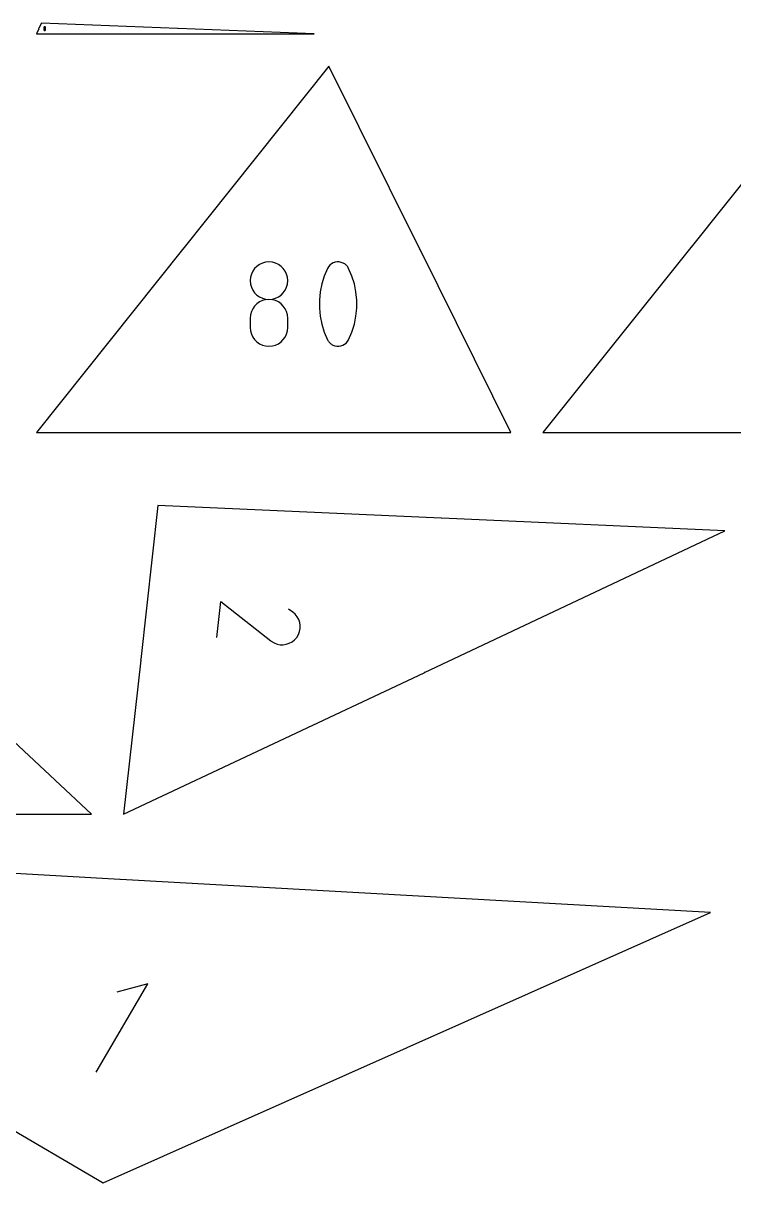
# Model space of a CAD drawing. Extents: x 0 to 500, y 0 to 1020.
# Drawn here: x 60.5 to 130.9, y 271.4 to 386.3 of the extents above; entities that cross this region are included whole.
import ezdxf

# ---------------------------------------------------------------- set-up
doc = ezdxf.new("R2010")
doc.units = 0

msp = doc.modelspace()

# ---------------------------------------------------------------- linework, layer by layer
at = {"layer": 'annotation', "color": 1}
for p, q in [((62.006037, 385.8081), (62.003784, 385.803225)), ((62.015875, 385.800598), (62.006037, 385.8081)), ((62.008942, 385.814235), (62.008912, 385.81395)), ((62.008912, 385.81395), (62.008932, 385.813663)), ((62.008932, 385.813663), (62.009001, 385.813382)), ((62.009018, 385.814511), (62.008942, 385.814235)), ((62.009001, 385.813382), (62.00912, 385.813113)), ((62.009142, 385.814773), (62.009018, 385.814511)), ((62.00912, 385.813113), (62.00929, 385.812863)), ((62.009313, 385.815014), (62.009142, 385.814773)), ((62.00929, 385.812863), (62.00929, 385.812863)), ((62.00929, 385.812863), (62.010084, 385.811986)), ((62.009529, 385.815225), (62.009313, 385.815014)), ((62.009626, 385.8153), (62.009529, 385.815225)), ((62.009529, 385.815225), (62.009529, 385.815225)), ((62.009729, 385.815367), (62.009626, 385.8153)), ((62.009837, 385.815426), (62.009729, 385.815367)), ((62.010919, 385.805845), (62.009793, 385.803407)), ((62.00995, 385.815477), (62.009837, 385.815426)), ((62.010066, 385.81552), (62.00995, 385.815477)), ((62.010185, 385.815555), (62.010066, 385.81552)), ((62.010084, 385.811986), (62.010956, 385.811201)), ((62.010307, 385.81558), (62.010185, 385.815555)), ((62.010431, 385.815597), (62.010307, 385.81558)), ((62.010556, 385.815605), (62.010431, 385.815597)), ((62.011741, 385.815569), (62.010556, 385.815605)), ((62.010556, 385.815605), (62.010556, 385.815605)), ((62.010956, 385.811201), (62.011896, 385.810511)), ((62.012906, 385.815416), (62.011741, 385.815569)), ((62.011896, 385.810511), (62.012898, 385.809921)), ((62.012898, 385.809921), (62.013952, 385.809434)), ((62.014042, 385.815147), (62.012906, 385.815416)), ((62.013952, 385.809434), (62.015051, 385.809054)), ((62.015142, 385.814767), (62.014042, 385.815147)), ((62.015051, 385.809054), (62.016187, 385.808784)), ((62.016196, 385.81428), (62.015142, 385.814767)), ((62.016187, 385.808784), (62.017351, 385.808629)), ((62.017197, 385.813689), (62.016196, 385.81428)), ((62.018137, 385.812999), (62.017197, 385.813689)), ((62.017351, 385.808629), (62.018536, 385.808592)), ((62.019008, 385.812212), (62.018137, 385.812999)), ((62.018536, 385.808592), (62.01866, 385.808599)), ((62.018536, 385.808592), (62.018536, 385.808592)), ((62.01866, 385.808599), (62.018783, 385.808616)), ((62.018783, 385.808616), (62.018905, 385.808641)), ((62.018905, 385.808641), (62.019023, 385.808675)), ((62.019802, 385.811333), (62.019008, 385.812212)), ((62.019023, 385.808675), (62.01914, 385.808718)), ((62.01914, 385.808718), (62.019253, 385.80877)), ((62.019253, 385.80877), (62.019362, 385.80883)), ((62.019362, 385.80883), (62.019468, 385.808899)), ((62.019468, 385.808899), (62.019569, 385.808975)), ((62.019569, 385.808975), (62.019782, 385.809186)), ((62.019569, 385.808975), (62.019569, 385.808975)), ((62.019782, 385.809186), (62.01995, 385.809426)), ((62.01997, 385.811084), (62.019802, 385.811333)), ((62.019802, 385.811333), (62.019802, 385.811333)), ((62.01995, 385.809426), (62.020073, 385.809687)), ((62.020089, 385.810815), (62.01997, 385.811084)), ((62.020073, 385.809687), (62.020148, 385.809963)), ((62.020157, 385.810534), (62.020089, 385.810815)), ((62.020148, 385.809963), (62.020177, 385.810248)), ((62.020177, 385.810248), (62.020157, 385.810534)), ((62.505634, 385.919871), (62.504289, 385.904941)), ((62.504289, 385.904941), (62.504289, 385.904941)), ((62.504289, 385.904941), (62.505635, 385.889941)), ((62.505634, 385.752962), (62.504289, 385.737969)), ((62.504289, 385.737969), (62.504289, 385.696432)), ((62.504289, 385.696432), (62.504289, 385.696432)), ((62.504289, 385.696432), (62.505635, 385.68144)), ((62.509512, 385.933938), (62.505634, 385.919871)), ((62.509512, 385.767078), (62.505634, 385.752962)), ((62.505635, 385.889941), (62.509515, 385.875819)), ((62.505635, 385.68144), (62.509515, 385.66734)), ((62.515686, 385.946904), (62.509512, 385.933938)), ((62.515686, 385.780081), (62.509512, 385.767078)), ((62.509515, 385.875819), (62.515691, 385.862813)), ((62.509515, 385.66734), (62.515691, 385.654365)), ((62.523919, 385.958529), (62.515686, 385.946904)), ((62.523919, 385.791732), (62.515686, 385.780081)), ((62.515691, 385.862813), (62.523927, 385.851158)), ((62.515691, 385.654365), (62.523927, 385.642747)), ((62.533974, 385.968576), (62.523919, 385.958529)), ((62.533974, 385.801797), (62.523919, 385.791732)), ((62.523927, 385.851158), (62.533983, 385.841092)), ((62.523927, 385.642747), (62.533983, 385.63272)), ((62.545613, 385.976805), (62.533974, 385.968576)), ((62.545613, 385.810037), (62.533974, 385.801797)), ((62.533983, 385.841092), (62.545623, 385.83285)), ((62.533983, 385.63272), (62.545623, 385.624516)), ((62.5586, 385.982978), (62.545613, 385.976805)), ((62.5586, 385.816216), (62.545613, 385.810037)), ((62.545623, 385.83285), (62.558609, 385.826671)), ((62.545623, 385.624516), (62.558609, 385.618367)), ((62.572697, 385.986857), (62.5586, 385.982978)), ((62.572697, 385.820097), (62.5586, 385.816216)), ((62.558609, 385.826671), (62.572704, 385.82279)), ((62.558609, 385.618367), (62.572704, 385.614508)), ((62.587669, 385.988204), (62.572697, 385.986857)), ((62.587669, 385.821443), (62.572697, 385.820097)), ((62.572704, 385.82279), (62.587669, 385.821443)), ((62.572704, 385.614508), (62.587669, 385.613169)), ((62.60264, 385.986857), (62.587669, 385.988204)), ((62.587669, 385.988204), (62.587669, 385.988204)), ((62.587669, 385.821443), (62.602634, 385.82279)), ((62.60264, 385.820098), (62.587669, 385.821443)), ((62.587669, 385.821443), (62.587669, 385.821443)), ((62.587669, 385.821443), (62.587669, 385.821443)), ((62.587669, 385.613169), (62.602634, 385.614508)), ((62.587669, 385.613169), (62.587669, 385.613169)), ((62.602634, 385.82279), (62.616728, 385.826671)), ((62.602634, 385.614508), (62.616728, 385.618367)), ((62.616738, 385.982978), (62.60264, 385.986857)), ((62.616738, 385.816218), (62.60264, 385.820098)), ((62.616728, 385.826671), (62.629714, 385.83285)), ((62.616728, 385.618367), (62.629714, 385.624516)), ((62.629725, 385.976805), (62.616738, 385.982978)), ((62.629725, 385.810042), (62.616738, 385.816218)), ((62.629714, 385.83285), (62.641354, 385.841092)), ((62.629714, 385.624516), (62.641354, 385.63272)), ((62.641364, 385.968576), (62.629725, 385.976805)), ((62.641364, 385.801804), (62.629725, 385.810042)), ((62.641354, 385.841092), (62.651411, 385.851158)), ((62.641354, 385.63272), (62.651411, 385.642747)), ((62.651418, 385.958529), (62.641364, 385.968576)), ((62.651418, 385.791742), (62.641364, 385.801804)), ((62.651411, 385.851158), (62.659646, 385.862813)), ((62.651411, 385.642747), (62.659646, 385.654365)), ((62.659651, 385.946904), (62.651418, 385.958529)), ((62.659651, 385.780091), (62.651418, 385.791742)), ((62.659646, 385.862813), (62.665823, 385.875819)), ((62.659646, 385.654365), (62.665823, 385.66734)), ((62.665825, 385.933938), (62.659651, 385.946904)), ((62.665825, 385.767088), (62.659651, 385.780091)), ((62.665823, 385.875819), (62.669703, 385.889941)), ((62.665823, 385.66734), (62.669703, 385.68144)), ((62.669704, 385.919871), (62.665825, 385.933938)), ((62.669704, 385.752968), (62.665825, 385.767088)), ((62.669703, 385.889941), (62.671049, 385.904941)), ((62.669703, 385.68144), (62.671049, 385.696432)), ((62.671049, 385.904941), (62.669704, 385.919871)), ((62.671049, 385.737969), (62.669704, 385.752968)), ((62.671049, 385.904941), (62.671049, 385.904941)), ((62.671049, 385.696432), (62.671049, 385.737969)), ((62.671049, 385.737969), (62.671049, 385.737969)), ((75.514825, 385.278972), (75.520979, 385.278972)), ((75.51667, 385.281436), (75.51667, 385.276514)), ((75.520979, 385.278972), (75.518522, 385.270352)), ((75.527601, 385.281436), (75.525136, 385.270352)), ((75.525136, 385.275288), (75.527601, 385.275288)), ((75.525136, 385.270352), (75.530065, 385.270352)), ((75.766057, 385.813725), (75.760698, 385.813936)), ((75.762904, 385.801781), (75.766057, 385.813725)), ((75.765845, 385.808359), (75.763167, 385.808465)), ((75.770101, 385.801498), (75.772777, 385.801393)), ((75.773251, 385.813428), (75.770575, 385.813533)), ((75.77304, 385.808077), (75.7717, 385.808129)), ((75.7717, 385.808129), (75.77304, 385.808077)), ((75.772777, 385.801393), (75.77326, 385.801417)), ((75.772777, 385.801393), (75.772777, 385.801393)), ((75.77304, 385.808077), (75.773523, 385.808101)), ((75.77352, 385.808014), (75.77304, 385.808077)), ((75.77304, 385.808077), (75.77304, 385.808077)), ((75.77373, 385.813366), (75.773251, 385.813428)), ((75.77326, 385.801417), (75.773718, 385.801524)), ((75.773968, 385.807872), (75.77352, 385.808014)), ((75.773523, 385.808101), (75.773981, 385.808208)), ((75.773718, 385.801524), (75.774142, 385.801705)), ((75.774178, 385.813224), (75.77373, 385.813366)), ((75.774377, 385.807658), (75.773968, 385.807872)), ((75.773981, 385.808208), (75.774405, 385.80839)), ((75.774142, 385.801705), (75.774526, 385.801955)), ((75.774587, 385.813009), (75.774178, 385.813224)), ((75.77474, 385.807379), (75.774377, 385.807658)), ((75.774405, 385.80839), (75.774789, 385.808639)), ((75.774526, 385.801955), (75.774861, 385.802264)), ((75.77495, 385.81273), (75.774587, 385.813009)), ((75.775049, 385.807044), (75.77474, 385.807379)), ((75.774789, 385.808639), (75.775124, 385.80895)), ((75.774861, 385.802264), (75.77514, 385.802627)), ((75.77526, 385.812395), (75.77495, 385.81273)), ((75.775299, 385.80666), (75.775049, 385.807044)), ((75.775124, 385.80895), (75.775403, 385.809313)), ((75.77514, 385.802627), (75.775354, 385.803035)), ((75.775509, 385.812012), (75.77526, 385.812395)), ((75.77548, 385.806236), (75.775299, 385.80666)), ((75.775354, 385.803035), (75.775496, 385.803482)), ((75.775403, 385.809313), (75.775617, 385.809723)), ((75.775586, 385.80578), (75.77548, 385.806236)), ((75.775496, 385.803482), (75.775558, 385.80396)), ((75.775691, 385.811588), (75.775509, 385.812012)), ((75.775558, 385.80396), (75.775611, 385.805299)), ((75.775611, 385.805299), (75.775586, 385.80578)), ((75.775611, 385.805299), (75.775611, 385.805299)), ((75.775617, 385.809723), (75.775759, 385.810171)), ((75.775797, 385.811132), (75.775691, 385.811588)), ((75.775759, 385.810171), (75.775821, 385.810651)), ((75.775821, 385.810651), (75.775797, 385.811132)), ((75.775821, 385.810651), (75.775821, 385.810651)), ((76.25817, 363.914939), (76.246739, 363.924062)), ((76.246739, 363.924062), (76.247253, 363.919492)), ((76.254217, 363.933431), (76.25016, 363.928348)), ((76.26362, 363.921767), (76.254217, 363.933431)), ((76.259307, 363.929369), (76.257279, 363.926827)), ((99.748833, 363.923574), (99.76194, 363.930082)), ((99.749454, 363.91821), (99.752708, 363.911657)), ((99.752474, 363.917963), (99.752388, 363.917414)), ((99.752388, 363.917414), (99.752397, 363.916854)), ((99.752397, 363.916854), (99.752506, 363.916295)), ((99.752651, 363.918489), (99.752474, 363.917963)), ((99.752506, 363.916295), (99.752719, 363.915749)), ((99.752914, 363.918978), (99.752651, 363.918489)), ((99.752719, 363.915749), (99.752719, 363.915749)), ((99.752719, 363.915749), (99.753026, 363.915249)), ((99.753261, 363.919419), (99.752914, 363.918978)), ((99.753026, 363.915249), (99.753405, 363.914823)), ((99.753687, 363.919799), (99.753261, 363.919419)), ((99.753405, 363.914823), (99.753846, 363.914477)), ((99.754187, 363.920106), (99.753687, 363.919799)), ((99.753846, 363.914477), (99.754335, 363.914214)), ((99.758543, 363.922269), (99.754187, 363.920106)), ((99.754187, 363.920106), (99.754187, 363.920106)), ((99.754335, 363.914214), (99.754861, 363.914037)), ((99.754861, 363.914037), (99.75541, 363.913952)), ((99.75541, 363.913952), (99.755971, 363.913963)), ((99.755971, 363.913963), (99.756531, 363.914072)), ((99.756531, 363.914072), (99.757078, 363.914285)), ((99.757078, 363.914285), (99.758528, 363.915005)), ((99.76194, 363.930082), (99.757578, 363.931549)), ((99.758528, 363.915005), (99.759028, 363.915312)), ((99.758528, 363.915005), (99.758528, 363.915005)), ((99.759461, 363.922645), (99.758543, 363.922269)), ((99.759989, 363.919359), (99.758543, 363.922269)), ((99.759028, 363.915312), (99.759453, 363.915691)), ((99.759453, 363.915691), (99.759799, 363.916132)), ((99.760406, 363.922879), (99.759461, 363.922645)), ((99.759799, 363.916132), (99.760062, 363.91662)), ((99.760202, 363.918812), (99.759989, 363.919359)), ((99.760062, 363.91662), (99.760238, 363.917144)), ((99.760312, 363.918253), (99.760202, 363.918812)), ((99.760238, 363.917144), (99.760322, 363.917693)), ((99.760322, 363.917693), (99.760312, 363.918253)), ((99.761363, 363.922976), (99.760406, 363.922879)), ((99.762317, 363.922936), (99.761363, 363.922976)), ((99.763255, 363.922764), (99.762317, 363.922936)), ((99.764162, 363.922461), (99.763255, 363.922764)), ((99.765023, 363.92203), (99.764162, 363.922461)), ((99.765824, 363.921474), (99.765023, 363.92203)), ((99.766551, 363.920796), (99.765824, 363.921474)), ((99.766551, 363.920796), (99.766551, 363.920796)), ((126.604657, 364.131194), (126.599451, 364.138495)), ((126.608497, 364.136006), (126.604657, 364.131194)), ((126.605376, 364.145379), (126.605352, 364.144958)), ((126.605352, 364.144958), (126.605399, 364.144541)), ((126.605472, 364.145792), (126.605376, 364.145379)), ((126.605399, 364.144541), (126.605516, 364.144136)), ((126.609273, 364.133026), (126.605424, 364.136098)), ((126.605642, 364.146189), (126.605472, 364.145792)), ((126.605516, 364.144136), (126.605702, 364.143754)), ((126.605887, 364.146559), (126.605642, 364.146189)), ((126.605702, 364.143754), (126.605957, 364.143404)), ((126.606194, 364.146881), (126.605887, 364.146559)), ((126.605887, 364.146559), (126.605887, 364.146559)), ((126.605957, 364.143404), (126.606278, 364.143097)), ((126.606544, 364.147135), (126.606194, 364.146881)), ((126.606278, 364.143097), (126.607242, 364.142328)), ((126.606926, 364.147321), (126.606544, 364.147135)), ((126.60733, 364.147438), (126.606926, 364.147321)), ((126.607242, 364.142328), (126.607242, 364.142328)), ((126.607242, 364.142328), (126.607613, 364.142082)), ((126.607748, 364.147484), (126.60733, 364.147438)), ((126.607613, 364.142082), (126.60801, 364.141912)), ((126.608168, 364.147459), (126.607748, 364.147484)), ((126.60801, 364.141912), (126.608424, 364.141815)), ((126.608582, 364.147362), (126.608168, 364.147459)), ((126.608424, 364.141815), (126.608845, 364.14179)), ((126.608979, 364.147191), (126.608582, 364.147362)), ((126.608845, 364.14179), (126.609262, 364.141837)), ((126.60935, 364.146946), (126.608979, 364.147191)), ((126.609262, 364.141837), (126.609667, 364.141954)), ((126.612241, 364.144639), (126.60935, 364.146946)), ((126.60935, 364.146946), (126.60935, 364.146946)), ((126.609667, 364.141954), (126.610049, 364.14214)), ((126.610049, 364.14214), (126.610398, 364.142394)), ((126.610398, 364.142394), (126.610705, 364.142714)), ((126.610705, 364.142714), (126.612241, 364.144639)), ((126.612791, 364.14413), (126.612241, 364.144639)), ((126.613253, 364.143557), (126.612791, 364.14413)), ((126.613625, 364.142932), (126.613253, 364.143557)), ((126.613903, 364.142264), (126.613625, 364.142932)), ((126.613785, 364.138679), (126.614019, 364.139393)), ((126.613785, 364.138679), (126.613785, 364.138679)), ((126.614084, 364.141566), (126.613903, 364.142264)), ((126.613909, 364.136613), (126.617368, 364.140946)), ((126.614019, 364.139393), (126.614145, 364.14012)), ((126.614166, 364.140848), (126.614084, 364.141566)), ((126.614145, 364.14012), (126.614166, 364.140848)), ((83.385789, 362.019266), (83.202287, 361.760147)), ((83.609896, 362.243197), (83.385789, 362.019266)), ((83.869325, 362.426622), (83.609896, 362.243197)), ((84.158794, 362.564223), (83.869325, 362.426622)), ((84.473019, 362.650684), (84.158794, 362.564223)), ((84.806717, 362.680686), (84.473019, 362.650684)), ((85.140415, 362.650684), (84.806717, 362.680686)), ((84.806717, 362.680686), (84.806717, 362.680686)), ((85.45464, 362.564223), (85.140415, 362.650684)), ((85.744108, 362.426622), (85.45464, 362.564223)), ((86.003538, 362.243197), (85.744108, 362.426622)), ((86.227645, 362.019266), (86.003538, 362.243197)), ((86.411147, 361.760147), (86.227645, 362.019266)), ((90.606301, 362.028217), (90.285485, 361.273783)), ((90.714337, 362.207875), (90.606301, 362.028217)), ((90.606301, 362.028217), (90.606301, 362.028217)), ((90.848978, 362.360975), (90.714337, 362.207875)), ((91.005766, 362.486036), (90.848978, 362.360975)), ((91.180243, 362.581577), (91.005766, 362.486036)), ((91.367952, 362.646115), (91.180243, 362.581577)), ((91.564433, 362.678168), (91.367952, 362.646115)), ((91.765231, 362.676256), (91.564433, 362.678168)), ((91.965885, 362.638896), (91.765231, 362.676256)), ((92.16194, 362.564608), (91.965885, 362.638896)), ((92.236992, 362.525168), (92.16194, 362.564608)), ((92.16194, 362.564608), (92.16194, 362.564608)), ((92.309013, 362.479866), (92.236992, 362.525168)), ((92.377651, 362.429062), (92.309013, 362.479866)), ((92.442556, 362.373112), (92.377651, 362.429062)), ((92.50338, 362.312376), (92.442556, 362.373112)), ((92.559772, 362.247213), (92.50338, 362.312376)), ((92.611381, 362.17798), (92.559772, 362.247213)), ((92.657859, 362.105037), (92.611381, 362.17798)), ((92.698855, 362.028741), (92.657859, 362.105037)), ((93.021226, 361.272753), (92.698855, 362.028741)), ((92.698855, 362.028741), (92.698855, 362.028741)), ((82.978231, 361.157615), (82.948243, 360.824836)), ((83.064673, 361.471158), (82.978231, 361.157615)), ((83.202287, 361.760147), (83.064673, 361.471158)), ((86.54876, 361.471158), (86.411147, 361.760147)), ((86.635203, 361.157615), (86.54876, 361.471158)), ((86.665191, 360.824836), (86.635203, 361.157615)), ((90.285485, 361.273783), (90.044873, 360.497471)), ((93.263005, 360.495274), (93.021226, 361.272753)), ((82.948243, 360.824836), (82.948243, 360.824836)), ((82.948243, 360.824836), (82.978248, 360.490495)), ((82.978248, 360.490495), (83.064734, 360.175735)), ((83.064734, 360.175735), (83.202404, 359.885831)), ((83.202404, 359.885831), (83.385962, 359.626057)), ((86.227472, 359.626057), (86.41103, 359.885831)), ((86.41103, 359.885831), (86.5487, 360.175735)), ((86.5487, 360.175735), (86.635185, 360.490495)), ((86.635185, 360.490495), (86.665191, 360.824836)), ((86.665191, 360.824836), (86.665191, 360.824836)), ((89.884465, 359.705469), (89.804261, 358.903968)), ((90.044873, 360.497471), (89.884465, 359.705469)), ((93.42419, 359.702495), (93.263005, 360.495274)), ((93.504783, 358.900606), (93.42419, 359.702495)), ((83.385962, 359.626057), (83.610112, 359.401687)), ((83.869325, 358.709499), (83.609896, 358.525835)), ((83.610112, 359.401687), (83.869559, 359.217996)), ((84.158794, 358.847224), (83.869325, 358.709499)), ((83.869559, 359.217996), (84.159006, 359.080257)), ((84.473019, 358.933729), (84.158794, 358.847224)), ((84.159006, 359.080257), (84.473157, 358.993747)), ((84.806717, 358.963738), (84.473019, 358.933729)), ((84.473157, 358.993747), (84.806717, 358.963738)), ((84.806717, 358.963738), (85.140277, 358.993747)), ((85.140415, 358.933747), (84.806717, 358.963738)), ((84.806717, 358.963738), (84.806717, 358.963738)), ((84.806717, 358.963738), (84.806717, 358.963738)), ((85.140277, 358.993747), (85.454428, 359.080257)), ((85.45464, 358.847284), (85.140415, 358.933747)), ((85.454428, 359.080257), (85.743875, 359.217996)), ((85.744108, 358.709616), (85.45464, 358.847284)), ((85.743875, 359.217996), (86.003322, 359.401687)), ((86.003538, 358.526007), (85.744108, 358.709616)), ((86.003322, 359.401687), (86.227472, 359.626057)), ((89.804261, 358.903968), (89.804261, 358.099159)), ((93.504783, 358.095796), (93.504783, 358.900606)), ((82.978231, 357.437349), (82.948243, 357.103164)), ((83.064673, 357.751987), (82.978231, 357.437349)), ((83.202287, 358.0418), (83.064673, 357.751987)), ((83.385789, 358.301509), (83.202287, 358.0418)), ((83.609896, 358.525835), (83.385789, 358.301509)), ((86.227645, 358.301725), (86.003538, 358.526007)), ((86.411147, 358.042033), (86.227645, 358.301725)), ((86.54876, 357.752199), (86.411147, 358.042033)), ((86.635203, 357.437487), (86.54876, 357.752199)), ((86.665191, 357.103164), (86.635203, 357.437487)), ((89.804261, 358.099159), (89.884465, 357.29723)), ((93.42419, 357.294256), (93.504783, 358.095796)), ((82.948243, 357.103164), (82.948243, 356.177339)), ((86.665191, 356.177339), (86.665191, 357.103164)), ((86.665191, 357.103164), (86.665191, 357.103164)), ((89.884465, 357.29723), (90.044873, 356.504373)), ((90.044873, 356.504373), (90.285485, 355.726778)), ((93.021226, 355.725748), (93.263005, 356.502177)), ((93.263005, 356.502177), (93.42419, 357.294256)), ((82.948243, 356.177339), (82.948243, 356.177339)), ((82.948243, 356.177339), (82.978248, 355.843178)), ((82.978248, 355.843178), (83.064734, 355.5289)), ((83.064734, 355.5289), (83.202404, 355.239695)), ((83.202404, 355.239695), (83.385962, 354.980748)), ((86.227472, 354.980748), (86.41103, 355.239695)), ((86.41103, 355.239695), (86.5487, 355.5289)), ((86.5487, 355.5289), (86.635185, 355.843178)), ((86.635185, 355.843178), (86.665191, 356.177339)), ((90.285485, 355.726778), (90.606301, 354.970634)), ((92.698855, 354.971159), (93.021226, 355.725748)), ((83.385962, 354.980748), (83.610112, 354.75725)), ((83.610112, 354.75725), (83.869559, 354.574386)), ((83.869559, 354.574386), (84.159006, 354.437347)), ((84.159006, 354.437347), (84.473157, 354.351318)), ((84.473157, 354.351318), (84.806717, 354.321489)), ((84.806717, 354.321489), (85.140277, 354.351318)), ((84.806717, 354.321489), (84.806717, 354.321489)), ((85.140277, 354.351318), (85.454428, 354.437347)), ((85.454428, 354.437347), (85.743875, 354.574386)), ((85.743875, 354.574386), (86.003322, 354.75725)), ((86.003322, 354.75725), (86.227472, 354.980748)), ((90.606301, 354.970634), (90.606301, 354.970634)), ((90.606301, 354.970634), (90.647148, 354.894491)), ((90.647148, 354.894491), (90.693282, 354.821911)), ((90.693282, 354.821911), (90.74451, 354.753115)), ((90.74451, 354.753115), (90.800636, 354.688324)), ((90.800636, 354.688324), (90.861466, 354.627757)), ((90.861466, 354.627757), (90.926806, 354.571636)), ((90.926806, 354.571636), (90.996461, 354.520179)), ((90.996461, 354.520179), (91.070237, 354.473609)), ((91.070237, 354.473609), (91.14794, 354.432144)), ((91.14794, 354.432144), (91.14794, 354.432144)), ((91.14794, 354.432144), (91.34245, 354.359431)), ((91.34245, 354.359431), (91.541936, 354.323306)), ((91.541936, 354.323306), (91.741889, 354.322296)), ((91.741889, 354.322296), (91.937799, 354.354928)), ((91.937799, 354.354928), (92.125155, 354.419728)), ((92.125155, 354.419728), (92.299449, 354.515225)), ((92.299449, 354.515225), (92.45617, 354.639944)), ((92.45617, 354.639944), (92.590809, 354.792413)), ((92.590809, 354.792413), (92.698855, 354.971159)), ((92.698855, 354.971159), (92.698855, 354.971159)), ((85.261475, 345.772087), (85.261358, 345.77093)), ((85.261358, 345.77093), (85.261358, 345.769768)), ((85.261358, 345.769768), (85.261475, 345.768611)), ((85.261707, 345.77323), (85.261475, 345.772087)), ((85.261475, 345.768611), (85.261707, 345.767466)), ((85.262056, 345.774351), (85.261707, 345.77323)), ((85.261707, 345.767466), (85.262056, 345.766344)), ((85.262522, 345.775441), (85.262056, 345.774351)), ((85.262056, 345.766344), (85.262522, 345.765253)), ((85.262678, 345.775699), (85.262522, 345.775441)), ((85.262522, 345.775441), (85.262522, 345.775441)), ((85.262522, 345.765253), (85.262522, 345.765253)), ((85.262522, 345.765253), (85.262581, 345.765142)), ((85.262581, 345.765142), (85.262648, 345.765037)), ((85.262648, 345.765037), (85.262722, 345.764937)), ((85.262872, 345.775919), (85.262678, 345.775699)), ((85.262722, 345.764937), (85.262804, 345.764843)), ((85.262804, 345.764843), (85.262892, 345.764755)), ((85.263098, 345.776099), (85.262872, 345.775919)), ((85.262892, 345.764755), (85.262985, 345.764675)), ((85.262985, 345.764675), (85.263084, 345.764601)), ((85.263084, 345.764601), (85.263188, 345.764536)), ((85.26335, 345.776237), (85.263098, 345.776099)), ((85.263188, 345.764536), (85.263297, 345.764479)), ((85.263297, 345.764479), (85.263297, 345.764479)), ((85.263297, 345.764479), (85.26358, 345.764372)), ((85.26362, 345.77633), (85.26335, 345.776237)), ((85.26358, 345.764372), (85.263869, 345.764318)), ((85.263903, 345.776377), (85.26362, 345.77633)), ((85.263869, 345.764318), (85.264159, 345.764315)), ((85.264192, 345.776376), (85.263903, 345.776377)), ((85.264159, 345.764315), (85.264443, 345.764361)), ((85.26448, 345.776324), (85.264192, 345.776376)), ((85.264443, 345.764361), (85.264714, 345.764454)), ((85.26476, 345.776219), (85.26448, 345.776324)), ((85.264714, 345.764454), (85.264966, 345.764592)), ((85.26476, 345.776219), (85.26476, 345.776219)), ((85.264873, 345.776159), (85.26476, 345.776219)), ((85.264979, 345.776092), (85.264873, 345.776159)), ((85.264966, 345.764592), (85.265192, 345.764773)), ((85.26508, 345.776017), (85.264979, 345.776092)), ((85.265174, 345.775936), (85.26508, 345.776017)), ((85.265262, 345.775849), (85.265174, 345.775936)), ((85.265192, 345.764773), (85.265386, 345.764994)), ((85.265343, 345.775755), (85.265262, 345.775849)), ((85.265417, 345.775656), (85.265343, 345.775755)), ((85.265386, 345.764994), (85.265542, 345.765253)), ((85.265483, 345.775551), (85.265417, 345.775656)), ((85.265542, 345.775441), (85.265483, 345.775551)), ((85.266005, 345.77435), (85.265542, 345.775441)), ((85.265542, 345.775441), (85.265542, 345.775441)), ((85.265542, 345.765253), (85.266005, 345.766342)), ((85.265542, 345.765253), (85.265542, 345.765253)), ((85.266353, 345.773227), (85.266005, 345.77435)), ((85.266005, 345.766342), (85.266353, 345.767463)), ((85.266584, 345.772083), (85.266353, 345.773227)), ((85.266353, 345.767463), (85.266584, 345.768606)), ((85.2667, 345.770925), (85.266584, 345.772083)), ((85.266584, 345.768606), (85.2667, 345.769763)), ((85.2667, 345.769763), (85.2667, 345.770925)), ((85.271268, 345.767428), (85.271231, 345.766966)), ((85.271231, 345.766966), (85.271273, 345.766509)), ((85.271233, 345.776378), (85.276598, 345.776378)), ((85.271388, 345.767883), (85.271268, 345.767428)), ((85.271273, 345.766509), (85.271391, 345.766067)), ((85.271592, 345.768323), (85.271388, 345.767883)), ((85.271391, 345.766067), (85.271582, 345.76565)), ((85.271582, 345.76565), (85.271844, 345.765269)), ((85.271597, 345.768332), (85.271592, 345.768323)), ((85.271592, 345.768323), (85.271592, 345.768323)), ((85.271602, 345.768342), (85.271597, 345.768332)), ((85.271607, 345.76835), (85.271602, 345.768342)), ((85.271613, 345.768358), (85.271607, 345.76835)), ((85.271618, 345.768366), (85.271613, 345.768358)), ((85.271623, 345.768374), (85.271618, 345.768366)), ((85.271629, 345.768382), (85.271623, 345.768374)), ((85.271634, 345.768389), (85.271629, 345.768382)), ((85.27164, 345.768396), (85.271634, 345.768389)), ((85.276598, 345.776378), (85.27164, 345.768396)), ((85.27164, 345.768396), (85.27164, 345.768396)), ((85.271844, 345.765269), (85.272174, 345.764933)), ((85.272174, 345.764933), (85.272568, 345.764653)), ((85.272568, 345.764653), (85.272568, 345.764653)), ((85.272568, 345.764653), (85.273009, 345.764451)), ((85.273009, 345.764451), (85.273465, 345.764333)), ((85.273465, 345.764333), (85.273927, 345.764297)), ((85.273927, 345.764297), (85.274384, 345.764339)), ((85.274384, 345.764339), (85.274826, 345.764458)), ((85.274826, 345.764458), (85.275242, 345.76465)), ((85.275242, 345.76465), (85.275623, 345.764913)), ((85.275623, 345.764913), (85.275959, 345.765244)), ((85.275959, 345.765244), (85.276238, 345.76564)), ((85.276238, 345.76564), (85.276591, 345.766316)), ((101.889097, 337.276974), (101.896709, 337.276633)), ((101.889984, 337.287303), (101.889757, 337.282243)), ((101.889757, 337.282243), (101.889757, 337.282243)), ((101.889757, 337.282243), (101.889784, 337.281632)), ((101.889784, 337.281632), (101.889916, 337.281053)), ((101.889916, 337.281053), (101.890143, 337.280514)), ((101.890105, 337.288329), (101.889984, 337.287303)), ((101.893364, 337.287152), (101.889984, 337.287303)), ((101.890367, 337.289308), (101.890105, 337.288329)), ((101.890143, 337.280514), (101.890455, 337.280027)), ((101.890762, 337.290228), (101.890367, 337.289308)), ((101.890455, 337.280027), (101.890845, 337.279601)), ((101.89128, 337.291078), (101.890762, 337.290228)), ((101.890845, 337.279601), (101.891302, 337.279246)), ((101.89191, 337.291846), (101.89128, 337.291078)), ((101.891302, 337.279246), (101.891817, 337.278971)), ((101.891817, 337.278971), (101.892382, 337.278789)), ((101.892643, 337.292519), (101.89191, 337.291846)), ((101.892382, 337.278789), (101.892986, 337.278707)), ((101.89347, 337.293086), (101.892643, 337.292519)), ((101.892986, 337.278707), (101.893597, 337.278734)), ((101.892986, 337.278707), (101.892986, 337.278707)), ((101.89397, 337.28707), (101.893364, 337.287152)), ((101.894381, 337.293536), (101.89347, 337.293086)), ((101.893597, 337.278734), (101.894176, 337.278866)), ((101.894535, 337.286888), (101.89397, 337.28707)), ((101.894176, 337.278866), (101.894714, 337.279093)), ((101.895366, 337.293856), (101.894381, 337.293536)), ((101.895051, 337.286615), (101.894535, 337.286888)), ((101.894714, 337.279093), (101.8952, 337.279406)), ((101.895508, 337.286261), (101.895051, 337.286615)), ((101.8952, 337.279406), (101.895626, 337.279795)), ((101.895366, 337.293856), (101.895366, 337.293856)), ((101.895897, 337.285837), (101.895508, 337.286261)), ((101.895626, 337.279795), (101.895981, 337.280253)), ((101.896209, 337.285351), (101.895897, 337.285837)), ((101.895981, 337.280253), (101.896254, 337.280769)), ((101.896435, 337.284813), (101.896209, 337.285351)), ((101.896254, 337.280769), (101.896437, 337.281334)), ((101.896567, 337.284235), (101.896435, 337.284813)), ((101.896437, 337.281334), (101.896519, 337.28194)), ((101.896519, 337.28194), (101.896594, 337.283624)), ((101.896594, 337.283624), (101.896567, 337.284235)), ((101.896594, 337.283624), (101.896594, 337.283624)), ((79.656117, 325.445911), (80.052312, 329.013109)), ((80.052312, 329.013109), (84.992686, 325.127533)), ((87.164667, 327.980959), (86.741381, 328.265081)), ((87.407593, 327.765813), (87.164667, 327.980959)), ((87.602844, 327.518371), (87.407593, 327.765813)), ((87.749413, 327.245611), (87.602844, 327.518371)), ((87.84629, 326.954511), (87.749413, 327.245611)), ((87.892466, 326.65205), (87.84629, 326.954511)), ((87.886933, 326.345204), (87.892466, 326.65205)), ((87.087119, 325.032405), (87.334782, 325.226732)), ((87.334782, 325.226732), (87.549995, 325.468145)), ((87.549995, 325.468145), (87.716706, 325.746274)), ((87.549995, 325.468145), (87.549995, 325.468145)), ((87.716706, 325.746274), (87.828683, 326.040953)), ((87.828683, 326.040953), (87.886933, 326.345204)), ((84.992686, 325.127533), (84.992686, 325.127533)), ((84.992686, 325.127533), (84.997124, 325.123051)), ((84.997124, 325.123051), (85.001622, 325.118726)), ((85.001622, 325.118726), (85.006218, 325.114528)), ((85.006218, 325.114528), (85.010951, 325.110429)), ((85.010951, 325.110429), (85.015859, 325.106398)), ((85.015859, 325.106398), (85.020981, 325.102407)), ((85.020981, 325.102407), (85.026357, 325.098425)), ((85.026357, 325.098425), (85.032023, 325.094424)), ((85.032023, 325.094424), (85.03802, 325.090373)), ((85.03802, 325.090373), (85.03802, 325.090373)), ((85.03802, 325.090373), (85.315122, 324.921818)), ((85.315122, 324.921818), (85.6092, 324.808668)), ((85.6092, 324.808668), (85.913195, 324.749735)), ((85.913195, 324.749735), (86.220045, 324.74383)), ((86.220045, 324.74383), (86.52269, 324.789766)), ((86.52269, 324.789766), (86.814068, 324.886353)), ((86.814068, 324.886353), (87.087119, 325.032405)), ((72.099698, 323.241274), (72.100445, 323.248001)), ((72.106443, 323.240524), (72.099698, 323.241274)), ((72.106817, 323.243888), (72.106443, 323.240524)), ((72.106938, 323.244486), (72.106817, 323.243888)), ((72.107156, 323.245037), (72.106938, 323.244486)), ((72.107463, 323.245534), (72.107156, 323.245037)), ((72.107846, 323.245966), (72.107463, 323.245534)), ((72.108295, 323.246327), (72.107846, 323.245966)), ((72.108801, 323.246607), (72.108295, 323.246327)), ((72.109352, 323.246798), (72.108801, 323.246607)), ((72.109938, 323.246891), (72.109352, 323.246798)), ((72.110549, 323.246878), (72.109938, 323.246891)), ((72.112225, 323.246692), (72.110549, 323.246878)), ((72.110549, 323.246878), (72.110549, 323.246878)), ((72.112824, 323.246571), (72.112225, 323.246692)), ((72.113376, 323.246351), (72.112824, 323.246571)), ((72.113873, 323.246044), (72.113376, 323.246351)), ((72.114306, 323.245659), (72.113873, 323.246044)), ((72.114667, 323.245208), (72.114306, 323.245659)), ((72.114947, 323.244702), (72.114667, 323.245208)), ((72.114845, 323.239591), (72.115218, 323.242955)), ((72.115138, 323.24415), (72.114947, 323.244702)), ((72.115231, 323.243564), (72.115138, 323.24415)), ((72.115218, 323.242955), (72.115231, 323.243564)), ((72.115218, 323.242955), (72.115218, 323.242955)), ((100.189499, 321.990857), (100.18946, 321.990479)), ((100.18946, 321.990479), (100.18946, 321.990479)), ((100.18946, 321.990479), (100.189515, 321.988986)), ((100.189602, 321.991213), (100.189499, 321.990857)), ((100.189515, 321.988986), (100.18972, 321.987519)), ((100.189764, 321.99154), (100.189602, 321.991213)), ((100.18972, 321.987519), (100.190069, 321.986089)), ((100.189977, 321.991833), (100.189764, 321.99154)), ((100.190235, 321.992085), (100.189977, 321.991833)), ((100.190069, 321.986089), (100.190559, 321.984707)), ((100.190532, 321.992291), (100.190235, 321.992085)), ((100.190862, 321.992444), (100.190532, 321.992291)), ((100.190559, 321.984707), (100.191184, 321.983381)), ((100.191219, 321.99254), (100.190862, 321.992444)), ((100.191184, 321.983381), (100.191939, 321.982123)), ((100.191596, 321.992571), (100.191219, 321.99254)), ((100.191596, 321.992571), (100.191596, 321.992571)), ((100.191756, 321.992563), (100.191596, 321.992571)), ((100.191914, 321.992544), (100.191756, 321.992563)), ((100.192068, 321.992513), (100.191914, 321.992544)), ((100.191939, 321.982123), (100.19282, 321.980942)), ((100.19222, 321.992471), (100.192068, 321.992513)), ((100.192367, 321.992419), (100.19222, 321.992471)), ((100.19251, 321.992356), (100.192367, 321.992419)), ((100.192647, 321.992282), (100.19251, 321.992356)), ((100.19278, 321.992198), (100.192647, 321.992282)), ((100.192906, 321.992105), (100.19278, 321.992198)), ((100.19282, 321.980942), (100.193822, 321.979849)), ((100.194022, 321.991108), (100.192906, 321.992105)), ((100.192906, 321.992105), (100.192906, 321.992105)), ((100.193822, 321.979849), (100.19494, 321.978854)), ((100.195022, 321.990014), (100.194022, 321.991108)), ((100.19494, 321.978854), (100.19494, 321.978854)), ((100.19494, 321.978854), (100.195067, 321.978761)), ((100.195902, 321.988833), (100.195022, 321.990014)), ((100.195067, 321.978761), (100.1952, 321.978677)), ((100.1952, 321.978677), (100.195339, 321.978603)), ((100.195339, 321.978603), (100.195482, 321.978539)), ((100.195482, 321.978539), (100.19563, 321.978486)), ((100.19563, 321.978486), (100.19578, 321.978444)), ((100.19578, 321.978444), (100.195933, 321.978414)), ((100.196657, 321.987575), (100.195902, 321.988833)), ((100.195933, 321.978414), (100.196086, 321.978395)), ((100.196086, 321.978395), (100.196241, 321.978389)), ((100.196241, 321.978389), (100.196621, 321.978419)), ((100.196241, 321.978389), (100.196241, 321.978389)), ((100.196621, 321.978419), (100.196981, 321.978513)), ((100.197281, 321.986249), (100.196657, 321.987575)), ((100.196981, 321.978513), (100.197313, 321.978666)), ((100.197772, 321.984867), (100.197281, 321.986249)), ((100.197313, 321.978666), (100.197612, 321.978871)), ((100.197612, 321.978871), (100.197871, 321.979123)), ((100.198123, 321.983437), (100.197772, 321.984867)), ((100.197871, 321.979123), (100.198084, 321.979416)), ((100.198084, 321.979416), (100.198245, 321.979744)), ((100.198329, 321.981972), (100.198123, 321.983437)), ((100.198245, 321.979744), (100.198348, 321.9801)), ((100.198386, 321.98048), (100.198329, 321.981972)), ((100.198348, 321.9801), (100.198386, 321.98048)), ((100.198386, 321.98048), (100.198386, 321.98048)), ((70.067622, 301.486721), (70.06226, 301.487023)), ((70.064264, 301.474814), (70.067622, 301.486721)), ((70.06732, 301.481351), (70.06464, 301.481502)), ((70.071839, 301.481011), (70.071774, 301.479851)), ((70.071774, 301.479851), (70.071824, 301.478689)), ((70.071824, 301.478689), (70.071991, 301.477534)), ((70.072019, 301.482159), (70.071839, 301.481011)), ((70.071991, 301.477534), (70.072275, 301.476394)), ((70.072315, 301.483287), (70.072019, 301.482159)), ((70.072275, 301.476394), (70.072676, 301.475279)), ((70.072724, 301.484386), (70.072315, 301.483287)), ((70.072676, 301.475279), (70.072676, 301.475279)), ((70.072676, 301.475279), (70.072729, 301.475166)), ((70.073247, 301.485447), (70.072724, 301.484386)), ((70.072729, 301.475166), (70.072789, 301.475057)), ((70.072789, 301.475057), (70.072857, 301.474954)), ((70.072857, 301.474954), (70.072933, 301.474856)), ((70.072933, 301.474856), (70.073016, 301.474764)), ((70.073016, 301.474764), (70.073105, 301.474678)), ((70.073105, 301.474678), (70.073201, 301.474598)), ((70.073201, 301.474598), (70.073304, 301.474525)), ((70.073418, 301.485697), (70.073247, 301.485447)), ((70.073247, 301.485447), (70.073247, 301.485447)), ((70.073304, 301.474525), (70.073413, 301.474459)), ((70.073413, 301.474459), (70.073413, 301.474459)), ((70.073413, 301.474459), (70.073687, 301.474338)), ((70.073624, 301.485907), (70.073418, 301.485697)), ((70.07386, 301.486075), (70.073624, 301.485907)), ((70.073687, 301.474338), (70.073971, 301.47427)), ((70.074119, 301.486198), (70.07386, 301.486075)), ((70.073971, 301.47427), (70.07426, 301.474252)), ((70.074395, 301.486276), (70.074119, 301.486198)), ((70.07426, 301.474252), (70.074544, 301.474284)), ((70.074681, 301.486306), (70.074395, 301.486276)), ((70.074544, 301.474284), (70.07482, 301.474362)), ((70.07497, 301.486287), (70.074681, 301.486306)), ((70.07482, 301.474362), (70.075078, 301.474485)), ((70.075256, 301.486217), (70.07497, 301.486287)), ((70.075078, 301.474485), (70.075314, 301.474652)), ((70.075532, 301.486094), (70.075256, 301.486217)), ((70.075314, 301.474652), (70.075521, 301.474861)), ((70.075521, 301.474861), (70.075691, 301.47511)), ((70.075637, 301.486031), (70.075532, 301.486094)), ((70.075532, 301.486094), (70.075532, 301.486094)), ((70.075737, 301.48596), (70.075637, 301.486031)), ((70.075691, 301.47511), (70.076216, 301.476171)), ((70.075691, 301.47511), (70.075691, 301.47511)), ((70.075832, 301.485881), (70.075737, 301.48596)), ((70.075921, 301.485795), (70.075832, 301.485881)), ((70.076004, 301.485703), (70.075921, 301.485795)), ((70.07608, 301.485605), (70.076004, 301.485703)), ((70.076149, 301.485501), (70.07608, 301.485605)), ((70.07621, 301.485392), (70.076149, 301.485501)), ((70.076262, 301.485279), (70.07621, 301.485392)), ((70.076216, 301.476171), (70.076628, 301.47727)), ((70.076666, 301.484163), (70.076262, 301.485279)), ((70.076262, 301.485279), (70.076262, 301.485279)), ((70.076628, 301.47727), (70.076924, 301.478398)), ((70.076951, 301.483023), (70.076666, 301.484163)), ((70.076924, 301.478398), (70.077105, 301.479547)), ((70.077119, 301.481868), (70.076951, 301.483023)), ((70.077105, 301.479547), (70.07717, 301.480706)), ((70.07717, 301.480706), (70.077119, 301.481868)), ((67.67851, 282.389377), (72.811118, 291.129988)), ((72.811118, 291.129988), (69.726602, 290.327335)), ((98.460534, 284.810231), (98.46052, 284.809648)), ((98.46052, 284.809648), (98.460608, 284.809063)), ((98.460648, 284.810797), (98.460534, 284.810231)), ((98.460608, 284.809063), (98.460805, 284.808487)), ((98.460854, 284.811336), (98.460648, 284.810797)), ((98.460805, 284.808487), (98.461494, 284.806938)), ((98.46115, 284.811833), (98.460854, 284.811336)), ((98.46153, 284.812276), (98.46115, 284.811833)), ((98.461494, 284.806938), (98.461494, 284.806938)), ((98.461494, 284.806938), (98.46179, 284.806407)), ((98.461989, 284.812653), (98.46153, 284.812276)), ((98.46179, 284.806407), (98.462166, 284.805949)), ((98.462523, 284.81295), (98.461989, 284.812653)), ((98.462166, 284.805949), (98.462608, 284.80557)), ((98.465615, 284.814326), (98.462523, 284.81295)), ((98.462523, 284.81295), (98.462523, 284.81295)), ((98.462608, 284.80557), (98.463105, 284.805275)), ((98.463105, 284.805275), (98.463643, 284.805068)), ((98.463643, 284.805068), (98.464211, 284.804955)), ((98.463972, 284.802504), (98.463958, 284.80192)), ((98.463958, 284.80192), (98.464048, 284.801333)), ((98.464085, 284.803072), (98.463972, 284.802504)), ((98.464048, 284.801333), (98.464246, 284.800754)), ((98.464291, 284.803611), (98.464085, 284.803072)), ((98.464211, 284.804955), (98.464794, 284.80494)), ((98.464246, 284.800754), (98.464246, 284.800754)), ((98.464246, 284.800754), (98.464542, 284.800223)), ((98.464587, 284.804109), (98.464291, 284.803611)), ((98.464542, 284.800223), (98.464917, 284.799765)), ((98.464967, 284.804552), (98.464587, 284.804109)), ((98.464794, 284.80494), (98.465382, 284.805029)), ((98.464917, 284.799765), (98.46536, 284.799386)), ((98.465426, 284.804929), (98.464967, 284.804552)), ((98.46536, 284.799386), (98.465857, 284.799091)), ((98.465382, 284.805029), (98.46596, 284.805227)), ((98.46596, 284.805227), (98.465426, 284.804929)), ((98.465857, 284.799091), (98.466395, 284.798884)), ((98.46596, 284.805227), (98.467508, 284.805915)), ((98.467508, 284.805915), (98.46596, 284.805227)), ((98.46596, 284.805227), (98.46596, 284.805227)), ((98.466395, 284.798884), (98.466962, 284.798771)), ((98.466962, 284.798771), (98.467546, 284.798756)), ((98.467546, 284.798756), (98.468133, 284.798845)), ((98.468133, 284.798845), (98.468711, 284.799043)), ((98.468711, 284.799043), (98.471803, 284.800419))]:
    msp.add_line(p, q, dxfattribs=at)
at = {"layer": 'boundary', "color": 5}
for p, q in [((62.258096, 386.339329), (62.023115, 385.83067)), ((75.742697, 385.808611), (62.258096, 386.339329)), ((62.001811, 385.784553), (61.766829, 385.275894)), ((61.766829, 385.275894), (75.497044, 385.275894)), ((62.023115, 385.83067), (61.989404, 385.818264)), ((61.989404, 385.818264), (62.001811, 385.784553)), ((75.497044, 385.275894), (75.522444, 385.250494)), ((75.522444, 385.250494), (75.547844, 385.275894)), ((75.547844, 385.275894), (89.278058, 385.275894)), ((75.769076, 385.832992), (75.742697, 385.808611)), ((75.793458, 385.806613), (75.769076, 385.832992)), ((89.278058, 385.275894), (75.793458, 385.806613)), ((90.743532, 382.075494), (76.271025, 363.942768)), ((99.746033, 363.945666), (90.743532, 382.075494)), ((141.267882, 382.507805), (126.622849, 364.158923)), ((76.239336, 363.903064), (61.766829, 345.770337)), ((76.271025, 363.942768), (76.235328, 363.938761)), ((76.235328, 363.938761), (76.239336, 363.903064)), ((99.780079, 363.934212), (99.746033, 363.945666)), ((99.768626, 363.900166), (99.780079, 363.934212)), ((108.771126, 345.770337), (99.768626, 363.900166)), ((126.591159, 364.119219), (111.946126, 345.770337)), ((126.622849, 364.158923), (126.587152, 364.154916)), ((126.587152, 364.154916), (126.591159, 364.119219)), ((61.766829, 345.770337), (85.243578, 345.770337)), ((85.243578, 345.770337), (85.268978, 345.744937)), ((85.268978, 345.744937), (85.294378, 345.770337)), ((85.294378, 345.770337), (108.771126, 345.770337)), ((111.946126, 345.770337), (135.146332, 345.770337)), ((73.80705, 338.54465), (72.110449, 323.269043)), ((101.867954, 337.287456), (73.80705, 338.54465)), ((101.894466, 337.311694), (101.867954, 337.287456)), ((101.918704, 337.285182), (101.894466, 337.311694)), ((129.979608, 336.027988), (101.918704, 337.285182)), ((100.216899, 321.996298), (129.979608, 336.027988)), ((67.23324, 307.968345), (48.635297, 325.25185)), ((72.104841, 323.218553), (70.40824, 307.942945)), ((72.110449, 323.269043), (72.0824, 323.246602)), ((72.0824, 323.246602), (72.104841, 323.218553)), ((70.40824, 307.942945), (100.17095, 321.974635)), ((100.17095, 321.974635), (100.204756, 321.962492)), ((100.204756, 321.962492), (100.216899, 321.996298)), ((39.43577, 307.968345), (67.23324, 307.968345)), ((70.044171, 301.481991), (11.5875, 304.767945)), ((70.070957, 301.505926), (70.044171, 301.481991)), ((70.094891, 301.47914), (70.070957, 301.505926)), ((128.551562, 298.193186), (70.094891, 301.47914)), ((98.488825, 284.816314), (128.551562, 298.193186)), ((40.005491, 288.080506), (68.379676, 271.418789)), ((68.379676, 271.418789), (98.442413, 284.795662)), ((98.442413, 284.795662), (98.475945, 284.782781)), ((98.475945, 284.782781), (98.488825, 284.816314))]:
    msp.add_line(p, q, dxfattribs=at)

doc.saveas('drawing.dxf')
